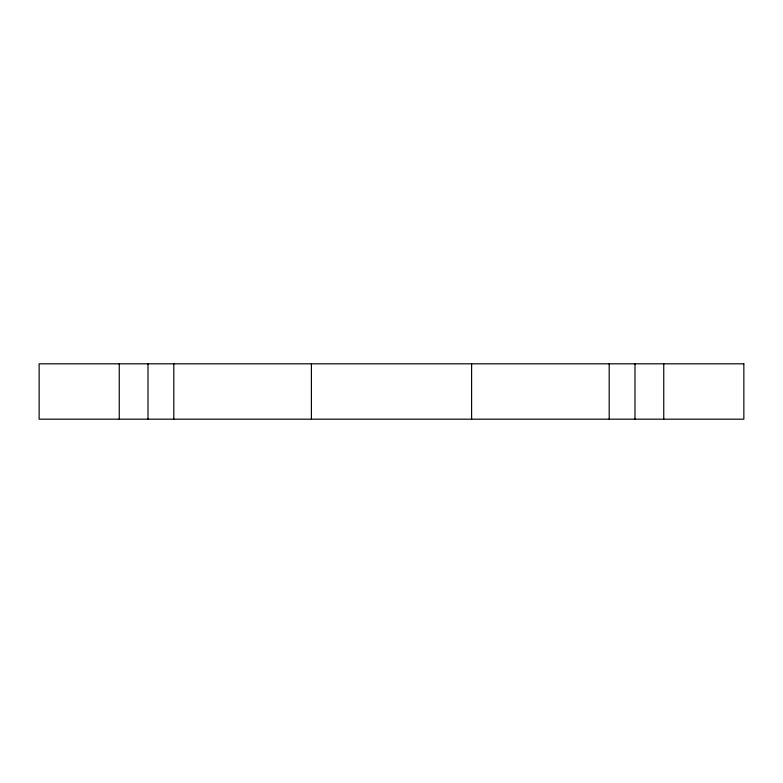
<?xml version="1.0" encoding="UTF-8"?>
<svg xmlns="http://www.w3.org/2000/svg" width="783" height="783" viewBox="0 0 783 783"><rect width="100%" height="100%" fill="white"/><g stroke="black" fill="none" stroke-linecap="round" stroke-linejoin="round"><path stroke-width="1.17" d="M663.749 363.821L663.749 419.179M634.993 363.821L634.993 419.179M609.194 363.821L609.194 419.179M471.601 363.821L471.601 419.179M311.399 363.821L311.399 419.179M173.806 363.821L173.806 419.179M148.007 363.821L148.007 419.179M119.251 363.821L119.251 419.179M743.85 363.821L39.15 363.821L39.15 419.179L743.85 419.179L743.85 363.821"/></g></svg>
